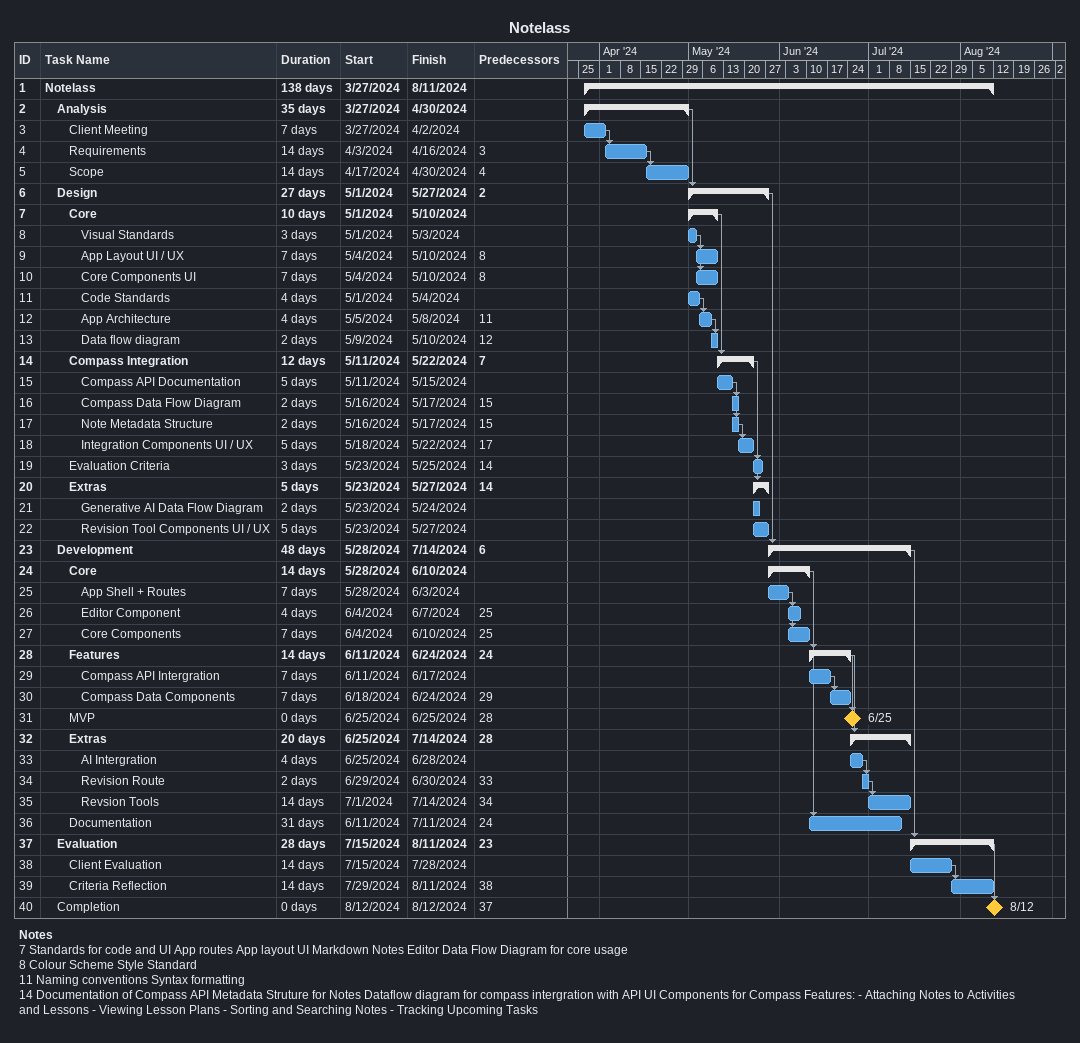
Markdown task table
Notelass

| ID | Level | Task | Duration | Start | Finish | Predecessors |
|---|---|---|---|---|---|---|
| 1 | 1 | **Notelass** | 138d | 2024-03-27 | 2024-08-11 |  |
| 2 | 2 | **Analysis** | 35d | 2024-03-27 | 2024-04-30 |  |
| 3 | 3 | Client Meeting | 7d | 2024-03-27 | 2024-04-02 |  |
| 4 | 3 | Requirements | 14d | 2024-04-03 | 2024-04-16 | 3 |
| 5 | 3 | Scope | 14d | 2024-04-17 | 2024-04-30 | 4 |
| 6 | 2 | **Design** | 27d | 2024-05-01 | 2024-05-27 | 2 |
| 7 | 3 | **Core** | 10d | 2024-05-01 | 2024-05-10 |  |
| 8 | 4 | Visual Standards | 3d | 2024-05-01 | 2024-05-03 |  |
| 9 | 4 | App Layout UI / UX | 7d | 2024-05-04 | 2024-05-10 | 8 |
| 10 | 4 | Core Components UI | 7d | 2024-05-04 | 2024-05-10 | 8 |
| 11 | 4 | Code Standards | 4d | 2024-05-01 | 2024-05-04 |  |
| 12 | 4 | App Architecture | 4d | 2024-05-05 | 2024-05-08 | 11 |
| 13 | 4 | Data flow diagram | 2d | 2024-05-09 | 2024-05-10 | 12 |
| 14 | 3 | **Compass Integration** | 12d | 2024-05-11 | 2024-05-22 | 7 |
| 15 | 4 | Compass API Documentation | 5d | 2024-05-11 | 2024-05-15 |  |
| 16 | 4 | Compass Data Flow Diagram | 2d | 2024-05-16 | 2024-05-17 | 15 |
| 17 | 4 | Note Metadata Structure | 2d | 2024-05-16 | 2024-05-17 | 15 |
| 18 | 4 | Integration Components UI / UX | 5d | 2024-05-18 | 2024-05-22 | 17 |
| 19 | 3 | Evaluation Criteria | 3d | 2024-05-23 | 2024-05-25 | 14 |
| 20 | 3 | **Extras** | 5d | 2024-05-23 | 2024-05-27 | 14 |
| 21 | 4 | Generative AI Data Flow Diagram | 2d | 2024-05-23 | 2024-05-24 |  |
| 22 | 4 | Revision Tool Components UI / UX | 5d | 2024-05-23 | 2024-05-27 |  |
| 23 | 2 | **Development** | 48d | 2024-05-28 | 2024-07-14 | 6 |
| 24 | 3 | **Core** | 14d | 2024-05-28 | 2024-06-10 |  |
| 25 | 4 | App Shell + Routes | 7d | 2024-05-28 | 2024-06-03 |  |
| 26 | 4 | Editor Component | 4d | 2024-06-04 | 2024-06-07 | 25 |
| 27 | 4 | Core Components | 7d | 2024-06-04 | 2024-06-10 | 25 |
| 28 | 3 | **Features** | 14d | 2024-06-11 | 2024-06-24 | 24 |
| 29 | 4 | Compass API Intergration | 7d | 2024-06-11 | 2024-06-17 |  |
| 30 | 4 | Compass Data Components | 7d | 2024-06-18 | 2024-06-24 | 29 |
| 31 | 3 | MVP | 0d | 2024-06-25 | 2024-06-25 | 28 |
| 32 | 3 | **Extras** | 20d | 2024-06-25 | 2024-07-14 | 28 |
| 33 | 4 | AI Intergration | 4d | 2024-06-25 | 2024-06-28 |  |
| 34 | 4 | Revision Route | 2d | 2024-06-29 | 2024-06-30 | 33 |
| 35 | 4 | Revsion Tools | 14d | 2024-07-01 | 2024-07-14 | 34 |
| 36 | 3 | Documentation | 31d | 2024-06-11 | 2024-07-11 | 24 |
| 37 | 2 | **Evaluation** | 28d | 2024-07-15 | 2024-08-11 | 23 |
| 38 | 3 | Client Evaluation | 14d | 2024-07-15 | 2024-07-28 |  |
| 39 | 3 | Criteria Reflection | 14d | 2024-07-29 | 2024-08-11 | 38 |
| 40 | 2 | Completion | 0d | 2024-08-12 | 2024-08-12 | 37 |

Notes
- 7: Standards for code and UI App routes App layout UI Markdown Notes Editor Data Flow Diagram for core usage
- 8: Colour Scheme Style Standard
- 11: Naming conventions Syntax formatting
- 14: Documentation of Compass API Metadata Struture for Notes Dataflow diagram for compass intergration with API UI Components for Compass Features: - Attaching Notes to Activities and Lessons - Viewing Lesson Plans - Sorting and Searching Notes - Tracking Upcoming Tasks
